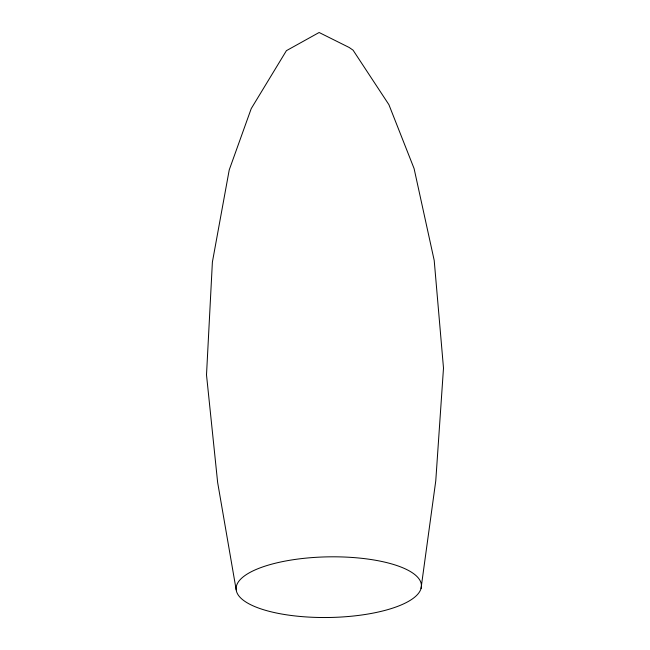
<?xml version="1.0" encoding="UTF-8"?>
<svg xmlns="http://www.w3.org/2000/svg" width="650" height="650" viewBox="0 0 650 650"><rect width="100%" height="100%" fill="white"/><g stroke="black" fill="none" stroke-linecap="round" stroke-linejoin="round"><path stroke-width="0.97" d="M421.038 588.461A92.666 30.323 -1 0 0 289.859 560.251A92.666 30.323 -1 0 0 275.389 612.788A92.666 30.323 -1 0 0 421.038 588.461L435.768 480.854L443.495 368.062L434.208 260.439L414.082 168.537L388.895 104.642L353.072 50.172L349.213 47.499L319.126 32.5L286.414 50.667L251.225 108.615L229.231 169.918L212.387 262.088L206.505 374.912L217.644 482.487L236.186 589.842"/></g></svg>
